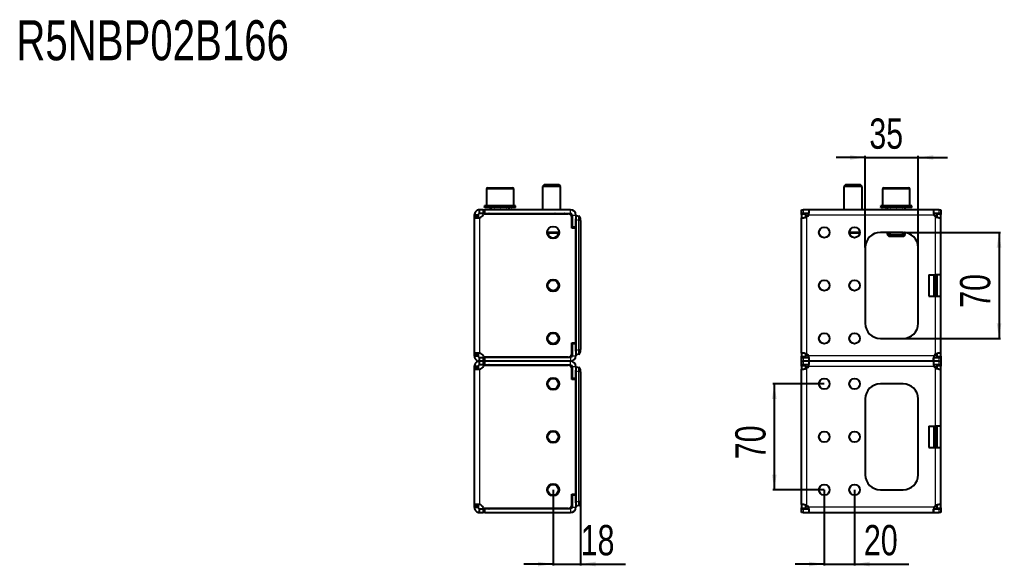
# Model space of a CAD drawing. Header units: millimetres. Extents: x 0 to 4076, y -408 to 615.
# Drawn here: x 1959 to 2607, y 254 to 615 of the extents above; entities that cross this region are included whole.
import ezdxf

# ---------------------------------------------------------------- set-up
doc = ezdxf.new("R2010")
doc.units = ezdxf.units.MM
doc.layers.add('FORMAT', color=7, linetype='Continuous')
doc.styles.add('SLDTEXTSTYLE0', font='TXT', dxfattribs={"width": 0.75})
doc.dimstyles.new('SLDDIMSTYLE0', dxfattribs={"dimtxt": 20, "dimasz": 10, "dimexe": 0, "dimexo": 0.0625, "dimgap": 5, "dimtad": 2, "dimdec": 1, "dimrnd": 1e-09, "dimzin": 12, "dimdsep": 46, "dimtxsty": 'SLDTEXTSTYLE0', "dimsah": 1, "dimcen": 0.09, "dimadec": 0, "dimazin": 3, "dimtfac": 1, "dimtofl": 0, "dimtmove": 0, "dimatfit": 3, "dimfxl": 0, "dimfrac": 2, "dimtolj": 1, "dimtzin": 12, "dimarcsym": 0})
doc.dimstyles.new('SLDDIMSTYLE1', dxfattribs={"dimtxt": 20, "dimasz": 10, "dimexe": 0, "dimexo": 0.0625, "dimgap": 5, "dimtad": 2, "dimdec": 1, "dimrnd": 1e-09, "dimzin": 12, "dimdsep": 46, "dimtxsty": 'SLDTEXTSTYLE0', "dimsah": 1, "dimcen": 0.09, "dimadec": 0, "dimazin": 3, "dimtfac": 1, "dimtmove": 0, "dimatfit": 0, "dimfxl": 0, "dimfrac": 2, "dimtolj": 1, "dimtzin": 12, "dimarcsym": 0})

# ---------------------------------------------------------------- blocks, each defined once
blk = doc.blocks.new('_D_4')
at = {"layer": 'FORMAT'}
for p, q in [((2311.49, 304.38), (2311.49, 254.38)), ((2329.49, 299.63), (2329.49, 254.38)), ((2311.49, 255.38), (2292.26, 255.38)), ((2311.49, 255.38), (2329.49, 255.38)), ((2329.49, 255.38), (2359.27, 255.38))]:
    blk.add_line(p, q, dxfattribs=at)
for points in [[(2311.49, 255.38), (2301.49, 256.92), (2301.49, 253.85)], [(2329.49, 255.38), (2339.49, 253.85), (2339.49, 256.92)]]:
    blk.add_solid(points, dxfattribs=at)
at = {"layer": 'FORMAT', "insert": (2329.71, 281.17), "char_height": 20, "attachment_point": 1, "style": 'SLDTEXTSTYLE0'}
blk.add_mtext('18', dxfattribs=at)
blk = doc.blocks.new('_D_7')
at = {"layer": 'FORMAT'}
for p, q in [((2542.54, 474.39), (2606.89, 474.39)), ((2605.89, 474.39), (2605.89, 404.39)), ((2542.54, 404.39), (2606.89, 404.39))]:
    blk.add_line(p, q, dxfattribs=at)
for points in [[(2605.89, 474.39), (2604.35, 464.39), (2607.43, 464.39)], [(2605.89, 404.39), (2607.43, 414.39), (2604.35, 414.39)]]:
    blk.add_solid(points, dxfattribs=at)
at = {"layer": 'FORMAT', "insert": (2580.11, 424.61), "char_height": 20, "attachment_point": 1, "rotation": 90, "style": 'SLDTEXTSTYLE0'}
blk.add_mtext('70', dxfattribs=at)
blk = doc.blocks.new('_D_8')
at = {"layer": 'FORMAT'}
for p, q in [((2517.53, 523.89), (2498.3, 523.89)), ((2517.53, 464.4), (2517.53, 524.89)), ((2517.53, 523.89), (2552.53, 523.89)), ((2552.53, 464.4), (2552.53, 524.89)), ((2552.53, 523.89), (2571.76, 523.89))]:
    blk.add_line(p, q, dxfattribs=at)
for points in [[(2517.53, 523.89), (2507.53, 525.43), (2507.53, 522.35)], [(2552.53, 523.89), (2562.53, 522.35), (2562.53, 525.43)]]:
    blk.add_solid(points, dxfattribs=at)
at = {"layer": 'FORMAT', "insert": (2520.26, 549.67), "char_height": 20, "attachment_point": 1, "style": 'SLDTEXTSTYLE0'}
blk.add_mtext('35', dxfattribs=at)
blk = doc.blocks.new('_D_9')
at = {"layer": 'FORMAT'}
for p, q in [((2490.53, 304.38), (2490.53, 254.38)), ((2510.53, 304.38), (2510.53, 254.38)), ((2490.53, 255.38), (2471.3, 255.38)), ((2490.53, 255.38), (2510.53, 255.38)), ((2510.53, 255.38), (2546.25, 255.38))]:
    blk.add_line(p, q, dxfattribs=at)
for points in [[(2490.53, 255.38), (2480.53, 256.92), (2480.53, 253.85)], [(2510.53, 255.38), (2520.53, 253.85), (2520.53, 256.92)]]:
    blk.add_solid(points, dxfattribs=at)
at = {"layer": 'FORMAT', "insert": (2516.7, 281.17), "char_height": 20, "attachment_point": 1, "style": 'SLDTEXTSTYLE0'}
blk.add_mtext('20', dxfattribs=at)
blk = doc.blocks.new('_D_10')
at = {"layer": 'FORMAT'}
for p, q in [((2490.52, 374.39), (2456.53, 374.39)), ((2457.53, 374.39), (2457.53, 304.39)), ((2490.52, 304.39), (2456.53, 304.39))]:
    blk.add_line(p, q, dxfattribs=at)
for points in [[(2457.53, 374.39), (2455.99, 364.39), (2459.07, 364.39)], [(2457.53, 304.39), (2459.07, 314.39), (2455.99, 314.39)]]:
    blk.add_solid(points, dxfattribs=at)
at = {"layer": 'FORMAT', "insert": (2431.75, 324.61), "char_height": 20, "attachment_point": 1, "rotation": 90, "style": 'SLDTEXTSTYLE0'}
blk.add_mtext('70', dxfattribs=at)

msp = doc.modelspace()

# ---------------------------------------------------------------- linework, layer by layer
at = {"color": 7, "linetype": 'Continuous', "lineweight": 25}
for p, q in [((2305.57, 505.89), (2304.49, 504.82)), ((2315.42, 505.89), (2305.57, 505.89)), ((2316.49, 504.82), (2315.42, 505.89)), ((2504.61, 505.89), (2503.53, 504.82)), ((2514.46, 505.89), (2504.61, 505.89)), ((2515.53, 504.82), (2514.46, 505.89)), ((2267.49, 502.89), (2267.49, 491.89)), ((2268.49, 503.89), (2284.49, 503.89)), ((2285.49, 491.89), (2285.49, 502.89)), ((2304.49, 504.82), (2304.49, 489.39)), ((2316.49, 504.82), (2304.49, 504.82)), ((2316.49, 489.39), (2316.49, 504.82)), ((2503.53, 504.82), (2503.53, 489.39)), ((2515.53, 504.82), (2503.53, 504.82)), ((2515.53, 489.39), (2515.53, 504.82)), ((2529.03, 502.89), (2529.03, 491.89)), ((2530.03, 503.89), (2537.85, 503.89)), ((2537.85, 503.89), (2546.03, 503.89)), ((2547.03, 491.89), (2547.03, 502.89)), ((2262.99, 486.89), (2262.99, 489.39)), ((2265.4, 489.39), (2262.99, 489.39)), ((2265.4, 486.89), (2262.99, 486.89)), ((2265.39, 489.39), (2265.39, 486.89)), ((2265.39, 489.39), (2266.39, 489.39)), ((2266.39, 486.89), (2265.39, 486.89)), ((2266.24, 491.89), (2266.24, 490.89)), ((2266.24, 491.89), (2266.25, 491.89)), ((2266.24, 490.89), (2266.25, 490.89)), ((2266.25, 491.89), (2266.25, 491.64)), ((2267.04, 491.89), (2266.25, 491.89)), ((2266.25, 490.89), (2266.25, 491.14)), ((2267.04, 490.89), (2266.25, 490.89)), ((2322.99, 489.39), (2266.39, 489.39)), ((2266.39, 486.89), (2322.99, 486.89)), ((2266.42, 486.79), (2321.39, 486.79)), ((2267.04, 491.89), (2267.14, 491.89)), ((2267.04, 490.89), (2267.14, 490.89)), ((2267.14, 491.89), (2267.14, 491.64)), ((2269.28, 491.89), (2267.14, 491.89)), ((2267.14, 490.89), (2267.14, 491.14)), ((2269.28, 490.89), (2267.14, 490.89)), ((2269.28, 491.89), (2269.46, 491.89)), ((2269.28, 490.89), (2269.46, 490.89)), ((2269.46, 491.89), (2269.46, 491.64)), ((2272.62, 491.89), (2269.46, 491.89)), ((2269.46, 490.89), (2269.46, 491.14)), ((2272.62, 490.89), (2269.46, 490.89)), ((2270.49, 490.89), (2270.49, 489.39)), ((2272.62, 491.89), (2272.85, 491.89)), ((2272.62, 490.89), (2272.85, 490.89)), ((2272.85, 491.89), (2272.85, 491.64)), ((2276.54, 491.89), (2272.85, 491.89)), ((2272.85, 490.89), (2272.85, 491.14)), ((2276.54, 490.89), (2272.85, 490.89)), ((2276.54, 491.89), (2276.63, 491.89)), ((2276.54, 490.89), (2276.72, 490.89)), ((2276.72, 490.89), (2276.79, 490.89)), ((2276.76, 491.89), (2276.79, 491.89)), ((2276.79, 491.89), (2276.79, 491.64)), ((2280.46, 491.89), (2276.79, 491.89)), ((2276.79, 490.89), (2276.79, 491.14)), ((2280.46, 490.89), (2276.79, 490.89)), ((2280.46, 491.89), (2280.69, 491.89)), ((2280.46, 490.89), (2280.69, 490.89)), ((2280.69, 491.89), (2280.69, 491.64)), ((2283.78, 491.89), (2280.69, 491.89)), ((2280.69, 490.89), (2280.69, 491.14)), ((2283.78, 490.89), (2280.69, 490.89)), ((2282.49, 489.39), (2282.49, 490.89)), ((2283.78, 491.89), (2283.95, 491.89)), ((2283.78, 490.89), (2283.95, 490.89)), ((2283.95, 491.89), (2283.95, 491.64)), ((2285.98, 491.89), (2283.95, 491.89)), ((2283.95, 490.89), (2283.95, 491.14)), ((2285.98, 490.89), (2283.95, 490.89)), ((2285.98, 491.89), (2286.07, 491.89)), ((2285.98, 490.89), (2286.07, 490.89)), ((2286.07, 491.89), (2286.07, 491.64)), ((2286.74, 491.89), (2286.07, 491.89)), ((2286.07, 490.89), (2286.07, 491.14)), ((2286.74, 490.89), (2286.07, 490.89)), ((2286.74, 490.89), (2286.74, 491.89)), ((2300.24, 486.89), (2300.24, 486.79)), ((2300.53, 486.89), (2300.53, 486.79)), ((2302.22, 486.89), (2302.22, 486.79)), ((2305.17, 486.89), (2305.17, 486.79)), ((2308.93, 486.89), (2308.93, 486.79)), ((2312.92, 486.89), (2312.92, 486.79)), ((2316.55, 486.89), (2316.55, 486.79)), ((2319.25, 486.89), (2319.25, 486.79)), ((2320.62, 486.89), (2320.62, 486.79)), ((2320.74, 486.79), (2320.74, 486.89)), ((2475.53, 486.89), (2475.53, 489.39)), ((2475.53, 489.39), (2476.65, 489.39)), ((2476.65, 486.89), (2475.53, 486.89)), ((2475.53, 486.89), (2475.53, 486.79)), ((2475.53, 486.79), (2478.03, 486.79)), ((2475.53, 486.18), (2475.53, 486.79)), ((2475.53, 486.18), (2475.53, 484.12)), ((2480.37, 489.39), (2476.65, 489.39)), ((2480.37, 486.89), (2476.65, 486.89)), ((2478.03, 486.79), (2478.03, 486.18)), ((2478.03, 486.18), (2478.03, 484.36)), ((2562.7, 489.39), (2480.37, 489.39)), ((2480.37, 489.39), (2480.37, 487.18)), ((2527.78, 491.89), (2527.78, 490.89)), ((2527.79, 491.89), (2527.79, 491.64)), ((2528.62, 491.89), (2527.79, 491.89)), ((2527.79, 491.89), (2527.79, 491.89)), ((2527.79, 490.89), (2527.79, 491.14)), ((2528.62, 490.89), (2527.79, 490.89)), ((2527.79, 490.89), (2527.79, 490.89)), ((2528.62, 491.89), (2528.72, 491.89)), ((2528.62, 490.89), (2528.72, 490.89)), ((2528.72, 491.89), (2528.72, 491.64)), ((2530.89, 491.89), (2528.72, 491.89)), ((2528.72, 490.89), (2528.72, 491.14)), ((2530.89, 490.89), (2528.72, 490.89)), ((2530.89, 491.89), (2531.07, 491.89)), ((2530.89, 490.89), (2531.07, 490.89)), ((2531.07, 491.89), (2531.07, 491.64)), ((2534.25, 491.89), (2531.07, 491.89)), ((2531.07, 490.89), (2531.07, 491.14)), ((2534.25, 490.89), (2531.07, 490.89)), ((2532.03, 490.89), (2532.03, 489.39)), ((2534.25, 491.89), (2534.48, 491.89)), ((2534.25, 490.89), (2534.48, 490.89)), ((2534.48, 491.89), (2534.48, 491.64)), ((2538.18, 491.89), (2534.48, 491.89)), ((2534.48, 490.89), (2534.48, 491.14)), ((2538.18, 490.89), (2534.48, 490.89)), ((2538.18, 491.89), (2538.26, 491.89)), ((2538.18, 490.89), (2538.33, 490.89)), ((2538.33, 490.89), (2538.43, 490.89)), ((2538.38, 491.89), (2538.43, 491.89)), ((2538.43, 491.89), (2538.43, 491.64)), ((2542.09, 491.89), (2538.43, 491.89)), ((2538.43, 490.89), (2538.43, 491.14)), ((2542.09, 490.89), (2538.43, 490.89)), ((2542.09, 491.89), (2542.32, 491.89)), ((2542.09, 490.89), (2542.32, 490.89)), ((2542.32, 491.89), (2542.32, 491.64)), ((2545.38, 491.89), (2542.32, 491.89)), ((2542.32, 490.89), (2542.32, 491.14)), ((2545.38, 490.89), (2542.32, 490.89)), ((2544.03, 489.39), (2544.03, 490.89)), ((2545.38, 491.89), (2545.56, 491.89)), ((2545.38, 490.89), (2545.56, 490.89)), ((2545.56, 491.89), (2545.56, 491.64)), ((2547.56, 491.89), (2545.56, 491.89)), ((2545.56, 490.89), (2545.56, 491.14)), ((2547.56, 490.89), (2545.56, 490.89)), ((2547.56, 491.89), (2547.65, 491.89)), ((2547.56, 490.89), (2547.65, 490.89)), ((2547.65, 491.89), (2547.65, 491.64)), ((2548.28, 491.89), (2547.65, 491.89)), ((2547.65, 490.89), (2547.65, 491.14)), ((2548.28, 490.89), (2547.65, 490.89)), ((2548.28, 490.89), (2548.28, 491.89)), ((2562.7, 489.39), (2562.7, 486.89)), ((2566.42, 489.39), (2562.7, 489.39)), ((2566.42, 486.89), (2562.7, 486.89)), ((2565.03, 486.79), (2567.53, 486.79)), ((2565.03, 486.18), (2565.03, 486.79)), ((2565.03, 484.34), (2565.03, 486.18)), ((2566.42, 489.39), (2567.53, 489.39)), ((2567.53, 486.89), (2566.42, 486.89)), ((2567.53, 489.39), (2567.53, 486.89)), ((2567.53, 486.79), (2567.53, 486.89)), ((2567.53, 486.79), (2567.53, 486.18)), ((2567.53, 484.12), (2567.53, 486.18)), ((2261.99, 485.89), (2259.49, 485.89)), ((2259.49, 485.89), (2259.49, 484.67)), ((2259.49, 484.67), (2259.49, 394.11)), ((2261.99, 484.67), (2259.49, 484.67)), ((2261.99, 485.89), (2261.99, 484.67)), ((2323.89, 477.29), (2323.89, 484.29)), ((2323.99, 485.89), (2323.99, 477.94)), ((2326.49, 485.89), (2326.49, 477.94)), ((2326.49, 485.64), (2326.69, 485.64)), ((2326.49, 395.92), (2326.49, 483.37)), ((2326.69, 485.64), (2328.38, 485.19)), ((2326.69, 396.54), (2326.69, 482.74)), ((2329.49, 482.29), (2329.49, 483.74)), ((2329.49, 482.29), (2329.49, 407.84)), ((2475.53, 394.67), (2475.53, 484.12)), ((2475.53, 484.12), (2476.63, 484.12)), ((2567.53, 446.39), (2567.53, 484.12)), ((2315.46, 473.89), (2307.52, 473.89)), ((2323.89, 478.87), (2323.99, 478.66)), ((2326.49, 477.29), (2323.89, 477.29)), ((2326.49, 477.94), (2323.99, 477.94)), ((2326.49, 477.29), (2326.49, 401.49)), ((2514, 473.89), (2507.07, 473.89)), ((2542.53, 474.39), (2527.53, 474.39)), ((2529.2, 474.29), (2529.18, 474.29)), ((2529.2, 474.29), (2529.2, 474.29)), ((2529.3, 474.29), (2529.2, 474.29)), ((2529.3, 474.39), (2529.3, 474.29)), ((2532.56, 474.29), (2529.3, 474.29)), ((2532.03, 474.29), (2532.03, 472.97)), ((2532.56, 474.29), (2534.46, 474.29)), ((2535.01, 474.29), (2534.46, 474.29)), ((2541.06, 474.29), (2535.01, 474.29)), ((2541.61, 474.29), (2541.06, 474.29)), ((2541.61, 474.29), (2543.51, 474.29)), ((2543.94, 474.29), (2543.51, 474.29)), ((2544.03, 472.97), (2544.03, 474.28)), ((2532.03, 472.97), (2533.11, 471.89)), ((2532.03, 472.97), (2537.9, 472.97)), ((2533.11, 471.89), (2537.92, 471.89)), ((2537.9, 472.97), (2544.03, 472.97)), ((2537.92, 471.89), (2542.96, 471.89)), ((2542.96, 471.89), (2544.03, 472.97)), ((2517.53, 464.39), (2517.53, 414.39)), ((2552.53, 414.39), (2552.53, 464.39)), ((2559.53, 446.39), (2564.03, 446.39)), ((2559.53, 446.39), (2559.53, 432.39)), ((2567.53, 446.39), (2564.03, 446.39)), ((2565.03, 432.39), (2565.03, 446.39)), ((2567.53, 432.39), (2567.53, 446.39)), ((2559.53, 432.39), (2564.03, 432.39)), ((2564.03, 432.39), (2567.53, 432.39)), ((2567.53, 394.67), (2567.53, 432.39)), ((2329.49, 407.84), (2329.49, 399.64)), ((2329.69, 405.9), (2329.49, 405.9)), ((2329.69, 405.86), (2329.49, 405.86)), ((2329.69, 405.84), (2329.49, 405.84)), ((2329.69, 405.4), (2329.69, 402.08)), ((2527.53, 404.39), (2542.53, 404.39)), ((2323.89, 401.49), (2326.49, 401.49)), ((2323.89, 394.49), (2323.89, 401.49)), ((2323.89, 400.41), (2323.99, 400.63)), ((2323.99, 400.84), (2323.99, 392.89)), ((2326.49, 400.84), (2323.99, 400.84)), ((2326.49, 400.84), (2326.49, 392.89)), ((2329.69, 401.64), (2329.49, 401.64)), ((2329.69, 401.59), (2329.49, 401.59)), ((2329.49, 399.64), (2329.49, 396.99)), ((2329.49, 395.54), (2329.49, 396.99)), ((2259.49, 394.11), (2261.99, 394.11)), ((2259.49, 394.11), (2259.49, 392.89)), ((2259.49, 392.89), (2261.99, 392.89)), ((2261.99, 394.11), (2261.99, 392.89)), ((2262.99, 389.39), (2262.99, 391.89)), ((2262.99, 391.89), (2265.4, 391.89)), ((2262.99, 386.89), (2262.99, 389.39)), ((2265.4, 389.39), (2262.99, 389.39)), ((2265.39, 391.89), (2265.39, 389.39)), ((2265.39, 391.89), (2266.39, 391.89)), ((2265.39, 389.39), (2265.39, 386.89)), ((2265.39, 389.39), (2266.39, 389.39)), ((2322.99, 391.89), (2266.39, 391.89)), ((2322.99, 389.39), (2266.39, 389.39)), ((2321.39, 391.99), (2266.42, 391.99)), ((2326.69, 393.64), (2326.49, 393.64)), ((2328.38, 394.09), (2326.69, 393.64)), ((2475.53, 394.67), (2475.53, 392.6)), ((2475.53, 391.99), (2475.53, 392.6)), ((2478.03, 391.99), (2475.53, 391.99)), ((2475.53, 391.99), (2475.53, 391.89)), ((2475.53, 389.39), (2475.53, 391.89)), ((2475.53, 391.89), (2476.65, 391.89)), ((2475.53, 386.89), (2475.53, 389.39)), ((2475.53, 389.39), (2476.65, 389.39)), ((2476.65, 391.89), (2480.37, 391.89)), ((2480.37, 389.39), (2476.65, 389.39)), ((2478.03, 394.44), (2478.03, 392.6)), ((2478.03, 392.6), (2478.03, 391.99)), ((2480.37, 391.89), (2480.37, 389.39)), ((2562.7, 389.39), (2480.37, 389.39)), ((2480.37, 389.39), (2480.37, 387.18)), ((2562.7, 391.89), (2566.42, 391.89)), ((2562.7, 389.39), (2562.7, 391.61)), ((2562.7, 389.39), (2562.7, 386.89)), ((2566.42, 389.39), (2562.7, 389.39)), ((2565.03, 392.6), (2565.03, 394.42)), ((2565.03, 391.99), (2565.03, 392.6)), ((2567.53, 391.99), (2565.03, 391.99)), ((2566.42, 391.89), (2567.53, 391.89)), ((2566.42, 389.39), (2567.53, 389.39)), ((2567.53, 394.67), (2566.44, 394.67)), ((2567.53, 392.6), (2567.53, 394.67)), ((2567.53, 392.6), (2567.53, 391.99)), ((2567.53, 391.89), (2567.53, 391.99)), ((2567.53, 391.89), (2567.53, 389.39)), ((2567.53, 389.39), (2567.53, 386.89)), ((2259.49, 385.89), (2259.49, 384.67)), ((2261.99, 385.89), (2259.49, 385.89)), ((2259.49, 384.67), (2259.49, 294.11)), ((2261.99, 384.67), (2259.49, 384.67)), ((2261.99, 385.89), (2261.99, 384.67)), ((2265.4, 386.89), (2262.99, 386.89)), ((2266.39, 386.89), (2265.39, 386.89)), ((2266.39, 386.89), (2322.99, 386.89)), ((2266.42, 386.79), (2321.39, 386.79)), ((2323.89, 377.29), (2323.89, 384.29)), ((2323.99, 385.89), (2323.99, 377.94)), ((2326.49, 385.89), (2326.49, 377.94)), ((2326.49, 385.64), (2326.69, 385.64)), ((2326.49, 295.92), (2326.49, 383.37)), ((2326.69, 385.64), (2328.38, 385.19)), ((2326.69, 296.54), (2326.69, 382.74)), ((2329.49, 382.29), (2329.49, 383.74)), ((2476.65, 386.89), (2475.53, 386.89)), ((2475.53, 386.89), (2475.53, 386.79)), ((2475.53, 386.79), (2478.03, 386.79)), ((2475.53, 386.18), (2475.53, 386.79)), ((2475.53, 386.18), (2475.53, 384.12)), ((2475.53, 294.67), (2475.53, 384.12)), ((2475.53, 384.12), (2476.63, 384.12)), ((2480.37, 386.89), (2476.65, 386.89)), ((2478.03, 386.79), (2478.03, 386.18)), ((2478.03, 386.18), (2478.03, 384.36)), ((2566.42, 386.89), (2562.7, 386.89)), ((2565.03, 386.79), (2567.53, 386.79)), ((2565.03, 386.18), (2565.03, 386.79)), ((2565.03, 384.34), (2565.03, 386.18)), ((2567.53, 386.89), (2566.42, 386.89)), ((2567.53, 386.79), (2567.53, 386.89)), ((2567.53, 386.79), (2567.53, 386.18)), ((2567.53, 384.12), (2567.53, 386.18)), ((2567.53, 346.39), (2567.53, 384.12)), ((2323.89, 378.87), (2323.99, 378.66)), ((2326.49, 377.29), (2323.89, 377.29)), ((2326.49, 377.94), (2323.99, 377.94)), ((2326.49, 377.29), (2326.49, 301.49)), ((2329.49, 382.29), (2329.49, 307.84)), ((2542.53, 374.39), (2527.53, 374.39)), ((2517.53, 364.39), (2517.53, 314.39)), ((2552.53, 314.39), (2552.53, 364.39)), ((2559.53, 346.39), (2564.03, 346.39)), ((2559.53, 346.39), (2559.53, 332.39)), ((2567.53, 346.39), (2564.03, 346.39)), ((2565.03, 332.39), (2565.03, 346.39)), ((2567.53, 332.39), (2567.53, 346.39)), ((2559.53, 332.39), (2564.03, 332.39)), ((2564.03, 332.39), (2567.53, 332.39)), ((2567.53, 294.67), (2567.53, 332.39)), ((2329.49, 307.84), (2329.49, 299.64)), ((2329.69, 305.9), (2329.49, 305.9)), ((2329.69, 305.86), (2329.49, 305.86)), ((2329.69, 305.84), (2329.49, 305.84)), ((2329.69, 305.4), (2329.69, 302.08)), ((2323.89, 301.49), (2326.49, 301.49)), ((2323.89, 294.49), (2323.89, 301.49)), ((2323.89, 300.41), (2323.99, 300.63)), ((2323.99, 300.84), (2323.99, 292.89)), ((2326.49, 300.84), (2323.99, 300.84)), ((2326.49, 300.84), (2326.49, 292.89)), ((2329.69, 301.64), (2329.49, 301.64)), ((2329.69, 301.59), (2329.49, 301.59)), ((2329.49, 299.64), (2329.49, 296.99)), ((2527.53, 304.39), (2542.53, 304.39)), ((2259.49, 294.11), (2261.99, 294.11)), ((2259.49, 294.11), (2259.49, 292.89)), ((2259.49, 292.89), (2261.99, 292.89)), ((2261.99, 294.11), (2261.99, 292.89)), ((2262.99, 289.39), (2262.99, 291.89)), ((2262.99, 291.89), (2265.4, 291.89)), ((2265.39, 291.89), (2265.39, 289.39)), ((2265.39, 291.89), (2266.39, 291.89)), ((2322.99, 291.89), (2266.39, 291.89)), ((2321.39, 291.99), (2266.42, 291.99)), ((2326.69, 293.64), (2326.49, 293.64)), ((2328.38, 294.09), (2326.69, 293.64)), ((2329.49, 295.54), (2329.49, 296.99)), ((2475.53, 294.67), (2475.53, 292.6)), ((2475.53, 291.99), (2475.53, 292.6)), ((2478.03, 291.99), (2475.53, 291.99)), ((2475.53, 291.99), (2475.53, 291.89)), ((2475.53, 289.39), (2475.53, 291.89)), ((2475.53, 291.89), (2476.65, 291.89)), ((2476.65, 291.89), (2480.37, 291.89)), ((2478.03, 294.44), (2478.03, 292.6)), ((2478.03, 292.6), (2478.03, 291.99)), ((2480.37, 291.89), (2480.37, 289.39)), ((2562.7, 291.89), (2566.42, 291.89)), ((2565.03, 292.6), (2565.03, 294.42)), ((2565.03, 291.99), (2565.03, 292.6)), ((2567.53, 291.99), (2565.03, 291.99)), ((2566.42, 291.89), (2567.53, 291.89)), ((2567.53, 294.67), (2566.44, 294.67)), ((2567.53, 292.6), (2567.53, 294.67)), ((2567.53, 292.6), (2567.53, 291.99)), ((2567.53, 291.89), (2567.53, 291.99)), ((2567.53, 291.89), (2567.53, 289.39)), ((2262.99, 289.39), (2265.4, 289.39)), ((2266.39, 289.39), (2265.39, 289.39)), ((2266.39, 289.39), (2322.99, 289.39)), ((2476.65, 289.39), (2475.53, 289.39)), ((2476.65, 289.39), (2480.37, 289.39)), ((2480.37, 289.39), (2562.7, 289.39)), ((2562.7, 289.39), (2562.7, 291.61)), ((2562.7, 289.39), (2566.42, 289.39)), ((2567.53, 289.39), (2566.42, 289.39))]:
    msp.add_line(p, q, dxfattribs=at)
at = {"color": 8, "linetype": 'Continuous', "lineweight": 18}
for p, q in [((2285.49, 502.89), (2267.49, 502.89)), ((2537.83, 502.89), (2529.03, 502.89)), ((2547.03, 502.89), (2537.83, 502.89)), ((2266.39, 489.39), (2266.39, 486.89)), ((2322.99, 486.89), (2322.99, 489.39)), ((2478.03, 486.18), (2475.53, 486.18)), ((2476.65, 489.39), (2476.65, 486.89)), ((2567.53, 486.18), (2565.03, 486.18)), ((2566.42, 486.89), (2566.42, 489.39)), ((2262.99, 484.12), (2262.99, 394.67)), ((2323.99, 485.89), (2326.49, 485.89)), ((2328.38, 482.29), (2326.69, 482.74)), ((2328.38, 396.99), (2328.38, 482.29)), ((2329.49, 482.29), (2328.38, 482.29)), ((2478.03, 485.89), (2480.12, 485.89)), ((2479.03, 394.11), (2479.03, 484.67)), ((2562.95, 485.89), (2480.12, 485.89)), ((2562.95, 485.89), (2565.03, 485.89)), ((2564.03, 446.39), (2564.03, 484.67)), ((2307.52, 474.89), (2315.46, 474.89)), ((2326.3, 477.29), (2326.3, 477.94)), ((2507.07, 474.89), (2514, 474.89)), ((2534.46, 474.39), (2534.46, 474.29)), ((2535.01, 474.39), (2535.01, 474.29)), ((2541.06, 474.39), (2541.06, 474.29)), ((2541.61, 474.39), (2541.61, 474.29)), ((2562.84, 432.39), (2562.84, 446.39)), ((2563.04, 446.39), (2563.04, 432.39)), ((2563.14, 432.39), (2563.14, 446.39)), ((2563.34, 446.39), (2563.34, 432.39)), ((2564.22, 432.39), (2564.22, 446.39)), ((2564.42, 446.39), (2564.42, 432.39)), ((2564.53, 432.39), (2564.53, 446.39)), ((2564.73, 446.39), (2564.73, 432.39)), ((2564.03, 394.11), (2564.03, 432.39)), ((2329.69, 405.4), (2329.49, 405.4)), ((2329.69, 402.08), (2329.49, 402.08)), ((2326.3, 400.84), (2326.3, 401.49)), ((2326.69, 396.54), (2328.38, 396.99)), ((2328.38, 396.99), (2329.49, 396.99)), ((2266.39, 391.89), (2266.39, 389.39)), ((2266.39, 389.39), (2266.39, 386.89)), ((2322.99, 391.89), (2322.99, 389.39)), ((2322.99, 386.89), (2322.99, 389.39)), ((2323.99, 392.89), (2326.49, 392.89)), ((2475.53, 392.6), (2478.03, 392.6)), ((2476.65, 391.89), (2476.65, 389.39)), ((2476.65, 389.39), (2476.65, 386.89)), ((2480.12, 392.89), (2478.03, 392.89)), ((2562.95, 392.89), (2480.12, 392.89)), ((2565.03, 392.89), (2562.95, 392.89)), ((2565.03, 392.6), (2567.53, 392.6)), ((2566.42, 389.39), (2566.42, 391.89)), ((2566.42, 386.89), (2566.42, 389.39)), ((2262.99, 384.12), (2262.99, 294.67)), ((2323.99, 385.89), (2326.49, 385.89)), ((2328.38, 382.29), (2326.69, 382.74)), ((2478.03, 386.18), (2475.53, 386.18)), ((2478.03, 385.89), (2480.12, 385.89)), ((2479.03, 294.11), (2479.03, 384.67)), ((2562.95, 385.89), (2480.12, 385.89)), ((2562.95, 385.89), (2565.03, 385.89)), ((2564.03, 346.39), (2564.03, 384.67)), ((2567.53, 386.18), (2565.03, 386.18)), ((2326.3, 377.29), (2326.3, 377.94)), ((2328.38, 296.99), (2328.38, 382.29)), ((2329.49, 382.29), (2328.38, 382.29)), ((2562.84, 332.39), (2562.84, 346.39)), ((2563.04, 346.39), (2563.04, 332.39)), ((2563.14, 332.39), (2563.14, 346.39)), ((2563.34, 346.39), (2563.34, 332.39)), ((2564.22, 332.39), (2564.22, 346.39)), ((2564.42, 346.39), (2564.42, 332.39)), ((2564.53, 332.39), (2564.53, 346.39)), ((2564.73, 346.39), (2564.73, 332.39)), ((2564.03, 294.11), (2564.03, 332.39)), ((2329.69, 305.4), (2329.49, 305.4)), ((2326.3, 300.84), (2326.3, 301.49)), ((2329.69, 302.08), (2329.49, 302.08)), ((2266.39, 291.89), (2266.39, 289.39)), ((2322.99, 291.89), (2322.99, 289.39)), ((2323.99, 292.89), (2326.49, 292.89)), ((2326.69, 296.54), (2328.38, 296.99)), ((2328.38, 296.99), (2329.49, 296.99)), ((2475.53, 292.6), (2478.03, 292.6)), ((2476.65, 291.89), (2476.65, 289.39)), ((2480.12, 292.89), (2478.03, 292.89)), ((2562.95, 292.89), (2480.12, 292.89)), ((2565.03, 292.89), (2562.95, 292.89)), ((2565.03, 292.6), (2567.53, 292.6)), ((2566.42, 289.39), (2566.42, 291.89))]:
    msp.add_line(p, q, dxfattribs=at)
at = {"color": 7, "linetype": 'Continuous', "lineweight": 25}
for centre, radius in [((2311.49, 474.39), 4), ((2490.53, 474.39), 3.5), ((2510.53, 474.39), 3.5), ((2311.49, 439.39), 4), ((2311.49, 439.39), 3.5), ((2490.53, 439.39), 3.5), ((2510.53, 439.39), 3.5), ((2311.49, 404.39), 4), ((2311.49, 404.39), 3.5), ((2490.53, 404.39), 3.5), ((2510.53, 404.39), 3.5), ((2311.49, 374.39), 4), ((2311.49, 374.39), 3.5), ((2490.53, 374.39), 3.5), ((2510.53, 374.39), 3.5), ((2311.49, 339.39), 4), ((2311.49, 339.39), 3.5), ((2490.53, 339.39), 3.5), ((2510.53, 339.39), 3.5), ((2311.49, 304.39), 4), ((2311.49, 304.39), 3.5), ((2490.53, 304.39), 3.5), ((2510.53, 304.39), 3.5)]:
    msp.add_circle(centre, radius, dxfattribs=at)
for centre, radius, start, end in [((2268.49, 502.89), 1, 90, 180), ((2284.49, 502.89), 1, 0, 90), ((2530.03, 502.89), 1, 90, 180), ((2546.03, 502.89), 1, 0, 90), ((2262.27, 487.54), 3.5, 281.89481, 337.11462), ((2266.42, 485.79), 1, 90, 157.11462), ((2269.14, 486.54), 0.35, 45.58469, 90), ((2283.84, 486.54), 0.35, 90, 134.41531), ((2321.39, 484.29), 2.5, 360, 90), ((2322.99, 485.89), 3.5, 360, 90), ((2322.99, 485.89), 1, 360, 90), ((2327.99, 483.74), 1.5, 0, 75), ((2477.03, 487.54), 3.5, 304.8499, 331.87293), ((2566.03, 487.54), 3.5, 208.12707, 235.1501), ((2311.49, 474.39), 3.5, 188.21321, 351.78679), ((2527.53, 464.39), 10, 90, 180), ((2542.53, 464.39), 10, 0, 90), ((2527.53, 414.39), 10, 180, 270), ((2542.53, 414.39), 10, 270, 0), ((2327.99, 395.54), 1.5, 285, 0), ((2262.27, 391.24), 3.5, 22.88538, 78.10519), ((2266.42, 392.99), 1, 202.88538, 270), ((2269.14, 392.24), 0.35, 270, 314.41531), ((2283.84, 392.24), 0.35, 225.58469, 270), ((2321.39, 394.49), 2.5, 270, 0), ((2322.99, 392.89), 3.5, 270, 0), ((2322.99, 392.89), 1, 270, 0), ((2322.99, 385.89), 3.5, 360, 90), ((2477.03, 391.24), 3.5, 28.12707, 55.1501), ((2566.03, 391.24), 3.5, 124.8499, 151.87293), ((2262.27, 387.54), 3.5, 281.89481, 337.11462), ((2266.42, 385.79), 1, 90, 157.11462), ((2269.14, 386.54), 0.35, 45.58469, 90), ((2283.84, 386.54), 0.35, 90, 134.41531), ((2321.39, 384.29), 2.5, 360, 90), ((2322.99, 385.89), 1, 360, 90), ((2327.99, 383.74), 1.5, 0, 75), ((2477.03, 387.54), 3.5, 304.8499, 331.87293), ((2566.03, 387.54), 3.5, 208.12707, 235.1501), ((2527.53, 364.39), 10, 90, 180), ((2542.53, 364.39), 10, 0, 90), ((2527.53, 314.39), 10, 180, 270), ((2542.53, 314.39), 10, 270, 0), ((2262.27, 291.24), 3.5, 22.88538, 78.10519), ((2266.42, 292.99), 1, 202.88538, 270), ((2269.14, 292.24), 0.35, 270, 314.41531), ((2283.84, 292.24), 0.35, 225.58469, 270), ((2321.39, 294.49), 2.5, 270, 0), ((2322.99, 292.89), 3.5, 270, 0), ((2322.99, 292.89), 1, 270, 0), ((2327.99, 295.54), 1.5, 285, 0), ((2477.03, 291.24), 3.5, 28.12707, 55.1501), ((2566.03, 291.24), 3.5, 124.8499, 151.87293)]:
    msp.add_arc(centre, radius, start, end, dxfattribs=at)
for centre, major_axis, start_param, end_param in [((2315.1, 485.64), (11.57, -3.1), 0.067037, 0.253072), ((2315.1, 393.64), (11.57, 3.1), 6.030113, 6.216148), ((2315.1, 385.64), (11.57, -3.1), 0.067037, 0.253072), ((2315.1, 293.64), (11.57, 3.1), 6.030113, 6.216148)]:
    msp.add_ellipse(centre, major_axis=major_axis, ratio=0.250563, start_param=start_param, end_param=end_param, dxfattribs=at)
at = {"color": 8, "linetype": 'Continuous', "lineweight": 18}
for centre, major_axis, start_param, end_param in [((2327.99, 482.19), (0.38, 3), 4.762686, 6.266445), ((2327.99, 397.1), (-0.38, 3), 3.158333, 4.662092), ((2327.99, 382.19), (0.38, 3), 4.762686, 6.266445), ((2327.99, 297.1), (-0.38, 3), 3.158333, 4.662092)]:
    msp.add_ellipse(centre, major_axis=major_axis, ratio=0.123038, start_param=start_param, end_param=end_param, dxfattribs=at)
at = {"color": 7, "linetype": 'Continuous', "lineweight": 25}
for points, knots in [([(2262.99, 489.39), (2262.7, 489.37), (2262.15, 489.33), (2261.24, 488.98), (2260.36, 488.31), (2259.64, 487.2), (2259.54, 486.34), (2259.49, 485.89)], [0, 0, 0, 0, 0.16069, 0.301312, 0.521951, 0.753573, 1, 1, 1, 1]), ([(2262.99, 486.89), (2262.91, 486.89), (2262.75, 486.87), (2262.54, 486.79), (2262.38, 486.69), (2262.25, 486.57), (2262.14, 486.43), (2262.02, 486.19), (2262, 486.01), (2261.99, 485.89)], [0, 0, 0, 0, 0.156786, 0.290809, 0.403501, 0.497298, 0.607133, 0.726181, 1, 1, 1, 1]), ([(2266.25, 491.64), (2266.25, 491.68), (2266.24, 491.75), (2266.24, 491.83), (2266.24, 491.87), (2266.24, 491.89)], [0, 0, 0, 0, 0.4999808, 0.7499881, 1, 1, 1, 1]), ([(2266.24, 490.89), (2266.24, 490.91), (2266.24, 490.95), (2266.24, 491.04), (2266.25, 491.1), (2266.25, 491.14)], [0, 0, 0, 0, 0.25014, 0.50028, 1, 1, 1, 1]), ([(2267.14, 491.64), (2267.13, 491.68), (2267.1, 491.75), (2267.07, 491.83), (2267.05, 491.87), (2267.04, 491.89)], [0, 0, 0, 0, 0.499981, 0.749988, 1, 1, 1, 1]), ([(2267.04, 490.89), (2267.05, 490.91), (2267.07, 490.95), (2267.1, 491.04), (2267.13, 491.1), (2267.14, 491.14)], [0, 0, 0, 0, 0.25014, 0.50028, 1, 1, 1, 1]), ([(2269.46, 491.64), (2269.43, 491.68), (2269.39, 491.75), (2269.33, 491.83), (2269.3, 491.87), (2269.28, 491.89)], [0, 0, 0, 0, 0.499981, 0.749988, 1, 1, 1, 1]), ([(2269.28, 490.89), (2269.3, 490.91), (2269.33, 490.95), (2269.39, 491.04), (2269.43, 491.1), (2269.46, 491.14)], [0, 0, 0, 0, 0.25014, 0.50028, 1, 1, 1, 1]), ([(2272.85, 491.64), (2272.81, 491.68), (2272.75, 491.75), (2272.68, 491.83), (2272.64, 491.87), (2272.62, 491.89)], [0, 0, 0, 0, 0.4999808, 0.7499881, 1, 1, 1, 1]), ([(2272.62, 490.89), (2272.64, 490.91), (2272.68, 490.95), (2272.75, 491.04), (2272.81, 491.1), (2272.85, 491.14)], [0, 0, 0, 0, 0.25014, 0.50028, 1, 1, 1, 1]), ([(2276.79, 491.64), (2276.75, 491.68), (2276.69, 491.75), (2276.61, 491.83), (2276.57, 491.87), (2276.54, 491.89)], [0, 0, 0, 0, 0.499981, 0.749988, 1, 1, 1, 1]), ([(2276.54, 490.89), (2276.57, 490.91), (2276.61, 490.95), (2276.69, 491.04), (2276.75, 491.1), (2276.79, 491.14)], [0, 0, 0, 0, 0.25014, 0.50028, 1, 1, 1, 1]), ([(2276.79, 491.64), (2276.78, 491.71), (2276.76, 491.84), (2276.73, 491.88), (2276.72, 491.89)], [0, 0, 0, 0, 0.561794, 1, 1, 1, 1]), ([(2276.79, 491.14), (2276.78, 491.07), (2276.76, 490.94), (2276.73, 490.91), (2276.72, 490.89)], [0, 0, 0, 0, 0.561794, 1, 1, 1, 1]), ([(2280.69, 491.64), (2280.65, 491.68), (2280.6, 491.75), (2280.52, 491.83), (2280.48, 491.87), (2280.46, 491.89)], [0, 0, 0, 0, 0.499981, 0.749988, 1, 1, 1, 1]), ([(2280.46, 490.89), (2280.48, 490.91), (2280.52, 490.95), (2280.6, 491.04), (2280.65, 491.1), (2280.69, 491.14)], [0, 0, 0, 0, 0.25014, 0.50028, 1, 1, 1, 1]), ([(2283.95, 491.64), (2283.92, 491.68), (2283.88, 491.75), (2283.82, 491.83), (2283.79, 491.87), (2283.78, 491.89)], [0, 0, 0, 0, 0.499981, 0.749988, 1, 1, 1, 1]), ([(2283.78, 490.89), (2283.79, 490.91), (2283.82, 490.95), (2283.88, 491.04), (2283.92, 491.1), (2283.95, 491.14)], [0, 0, 0, 0, 0.25014, 0.50028, 1, 1, 1, 1]), ([(2286.07, 491.64), (2286.06, 491.68), (2286.04, 491.75), (2286.01, 491.83), (2285.99, 491.87), (2285.98, 491.89)], [0, 0, 0, 0, 0.499981, 0.749988, 1, 1, 1, 1]), ([(2285.98, 490.89), (2285.99, 490.91), (2286.01, 490.95), (2286.04, 491.04), (2286.06, 491.1), (2286.07, 491.14)], [0, 0, 0, 0, 0.2501401, 0.5002802, 1, 1, 1, 1]), ([(2300.5, 486.79), (2300.5, 486.8), (2300.49, 486.84), (2300.48, 486.87), (2300.48, 486.89)], [0, 0, 0, 0, 0.374848, 1, 1, 1, 1]), ([(2302.13, 486.79), (2302.13, 486.8), (2302.11, 486.84), (2302.09, 486.87), (2302.08, 486.89)], [0, 0, 0, 0, 0.374848, 1, 1, 1, 1]), ([(2305.04, 486.79), (2305.03, 486.8), (2305, 486.84), (2304.97, 486.87), (2304.96, 486.89)], [0, 0, 0, 0, 0.374848, 1, 1, 1, 1]), ([(2308.78, 486.79), (2308.77, 486.8), (2308.73, 486.84), (2308.7, 486.87), (2308.68, 486.89)], [0, 0, 0, 0, 0.374848, 1, 1, 1, 1]), ([(2312.78, 486.79), (2312.76, 486.8), (2312.73, 486.84), (2312.7, 486.87), (2312.68, 486.89)], [0, 0, 0, 0, 0.374848, 1, 1, 1, 1]), ([(2316.43, 486.79), (2316.42, 486.8), (2316.39, 486.84), (2316.36, 486.87), (2316.34, 486.89)], [0, 0, 0, 0, 0.374848, 1, 1, 1, 1]), ([(2319.17, 486.79), (2319.17, 486.8), (2319.15, 486.84), (2319.13, 486.87), (2319.12, 486.89)], [0, 0, 0, 0, 0.374848, 1, 1, 1, 1]), ([(2320.6, 486.79), (2320.6, 486.8), (2320.59, 486.84), (2320.58, 486.87), (2320.58, 486.89)], [0, 0, 0, 0, 0.374848, 1, 1, 1, 1]), ([(2480.12, 485.89), (2480.17, 486.15), (2480.27, 486.64), (2480.42, 487.46), (2480.52, 488.17), (2480.54, 488.74), (2480.52, 489.1), (2480.46, 489.34), (2480.4, 489.37), (2480.37, 489.39)], [0, 0, 0, 0, 0.144067, 0.271276, 0.474907, 0.597997, 0.726338, 0.860245, 1, 1, 1, 1]), ([(2527.79, 491.64), (2527.79, 491.68), (2527.79, 491.75), (2527.79, 491.83), (2527.79, 491.87), (2527.79, 491.89)], [0, 0, 0, 0, 0.499981, 0.749988, 1, 1, 1, 1]), ([(2527.79, 490.89), (2527.79, 490.91), (2527.79, 490.95), (2527.79, 491.04), (2527.79, 491.1), (2527.79, 491.14)], [0, 0, 0, 0, 0.25014, 0.50028, 1, 1, 1, 1]), ([(2528.72, 491.64), (2528.71, 491.68), (2528.68, 491.75), (2528.65, 491.83), (2528.63, 491.87), (2528.62, 491.89)], [0, 0, 0, 0, 0.499981, 0.749988, 1, 1, 1, 1]), ([(2528.62, 490.89), (2528.63, 490.91), (2528.65, 490.95), (2528.68, 491.04), (2528.71, 491.1), (2528.72, 491.14)], [0, 0, 0, 0, 0.25014, 0.50028, 1, 1, 1, 1]), ([(2531.07, 491.64), (2531.04, 491.68), (2531, 491.75), (2530.93, 491.83), (2530.91, 491.87), (2530.89, 491.89)], [0, 0, 0, 0, 0.499981, 0.749988, 1, 1, 1, 1]), ([(2530.89, 490.89), (2530.91, 490.91), (2530.93, 490.95), (2531, 491.04), (2531.04, 491.1), (2531.07, 491.14)], [0, 0, 0, 0, 0.25014, 0.50028, 1, 1, 1, 1]), ([(2534.48, 491.64), (2534.44, 491.68), (2534.38, 491.75), (2534.3, 491.83), (2534.27, 491.87), (2534.25, 491.89)], [0, 0, 0, 0, 0.499981, 0.749988, 1, 1, 1, 1]), ([(2534.25, 490.89), (2534.27, 490.91), (2534.3, 490.95), (2534.38, 491.04), (2534.44, 491.1), (2534.48, 491.14)], [0, 0, 0, 0, 0.2501401, 0.5002802, 1, 1, 1, 1]), ([(2538.43, 491.64), (2538.39, 491.68), (2538.33, 491.75), (2538.24, 491.83), (2538.2, 491.87), (2538.18, 491.89)], [0, 0, 0, 0, 0.499981, 0.749988, 1, 1, 1, 1]), ([(2538.18, 490.89), (2538.2, 490.91), (2538.24, 490.95), (2538.33, 491.04), (2538.39, 491.1), (2538.43, 491.14)], [0, 0, 0, 0, 0.25014, 0.50028, 1, 1, 1, 1]), ([(2538.43, 491.64), (2538.41, 491.71), (2538.38, 491.84), (2538.35, 491.88), (2538.33, 491.89)], [0, 0, 0, 0, 0.561794, 1, 1, 1, 1]), ([(2538.43, 491.14), (2538.41, 491.07), (2538.38, 490.94), (2538.35, 490.91), (2538.33, 490.89)], [0, 0, 0, 0, 0.561794, 1, 1, 1, 1]), ([(2542.32, 491.64), (2542.28, 491.68), (2542.22, 491.75), (2542.15, 491.83), (2542.11, 491.87), (2542.09, 491.89)], [0, 0, 0, 0, 0.499981, 0.749988, 1, 1, 1, 1]), ([(2542.09, 490.89), (2542.11, 490.91), (2542.15, 490.95), (2542.22, 491.04), (2542.28, 491.1), (2542.32, 491.14)], [0, 0, 0, 0, 0.25014, 0.50028, 1, 1, 1, 1]), ([(2545.56, 491.64), (2545.53, 491.68), (2545.49, 491.75), (2545.43, 491.83), (2545.4, 491.87), (2545.38, 491.89)], [0, 0, 0, 0, 0.499981, 0.749988, 1, 1, 1, 1]), ([(2545.38, 490.89), (2545.4, 490.91), (2545.43, 490.95), (2545.49, 491.04), (2545.53, 491.1), (2545.56, 491.14)], [0, 0, 0, 0, 0.25014, 0.50028, 1, 1, 1, 1]), ([(2547.65, 491.64), (2547.63, 491.68), (2547.61, 491.75), (2547.58, 491.83), (2547.57, 491.87), (2547.56, 491.89)], [0, 0, 0, 0, 0.499981, 0.749988, 1, 1, 1, 1]), ([(2547.56, 490.89), (2547.57, 490.91), (2547.58, 490.95), (2547.61, 491.04), (2547.63, 491.1), (2547.65, 491.14)], [0, 0, 0, 0, 0.25014, 0.50028, 1, 1, 1, 1]), ([(2562.7, 489.39), (2562.67, 489.37), (2562.62, 489.33), (2562.55, 488.98), (2562.52, 488.31), (2562.66, 487.2), (2562.85, 486.34), (2562.95, 485.89)], [0, 0, 0, 0, 0.16069, 0.3013121, 0.5219513, 0.7535732, 1, 1, 1, 1]), ([(2259.49, 484.67), (2259.54, 484.54), (2259.63, 484.33), (2260.2, 484.13), (2260.8, 484.06), (2261.43, 484.04), (2262.18, 484.06), (2262.72, 484.1), (2262.99, 484.12)], [0, 0, 0, 0, 0.254149, 0.448213, 0.574908, 0.708872, 0.850468, 1, 1, 1, 1]), ([(2261.99, 484.67), (2262.01, 484.55), (2262.03, 484.35), (2262.18, 484.14), (2262.31, 484.09), (2262.36, 484.08)], [0, 0, 0, 0, 0.488232, 0.819706, 1, 1, 1, 1]), ([(2475.53, 484.12), (2475.56, 484.1), (2475.61, 484.07), (2476, 484.06), (2476.72, 484.1), (2477.82, 484.31), (2478.62, 484.55), (2479.03, 484.67)], [0, 0, 0, 0, 0.17084, 0.319217, 0.548103, 0.767822, 1, 1, 1, 1]), ([(2564.03, 484.67), (2564.49, 484.54), (2565.3, 484.33), (2566.21, 484.13), (2566.8, 484.06), (2567.2, 484.04), (2567.48, 484.06), (2567.52, 484.1), (2567.53, 484.12)], [0, 0, 0, 0, 0.254149, 0.448213, 0.574908, 0.708872, 0.850468, 1, 1, 1, 1]), ([(2529.18, 474.29), (2529.14, 474.3), (2529.06, 474.3), (2528.92, 474.33), (2528.85, 474.38), (2528.83, 474.39)], [0, 0, 0, 0, 0.4181065, 0.8377329, 1, 1, 1, 1]), ([(2532.56, 474.29), (2532.49, 474.29), (2532.38, 474.3), (2532.31, 474.36), (2532.29, 474.39)], [0, 0, 0, 0, 0.594904, 1, 1, 1, 1]), ([(2329.69, 405.84), (2329.69, 405.83), (2329.69, 405.82), (2329.69, 405.7), (2329.69, 405.56), (2329.69, 405.45), (2329.69, 405.4)], [0, 0, 0, 0, 0.281303, 0.555629, 0.773878, 1, 1, 1, 1]), ([(2329.69, 402.08), (2329.69, 402.01), (2329.69, 401.89), (2329.69, 401.74), (2329.69, 401.65), (2329.69, 401.64), (2329.69, 401.64)], [0, 0, 0, 0, 0.285197, 0.560428, 0.777044, 1, 1, 1, 1]), ([(2262.99, 394.67), (2262.68, 394.68), (2262.09, 394.71), (2261.14, 394.72), (2260.27, 394.68), (2259.62, 394.47), (2259.53, 394.23), (2259.49, 394.11)], [0, 0, 0, 0, 0.17084, 0.319217, 0.548103, 0.767822, 1, 1, 1, 1]), ([(2259.49, 392.89), (2259.51, 392.63), (2259.54, 392.14), (2259.82, 391.32), (2260.29, 390.61), (2260.91, 390.05), (2261.53, 389.69), (2262.24, 389.44), (2262.74, 389.41), (2262.99, 389.39)], [0, 0, 0, 0, 0.144067, 0.271276, 0.474907, 0.597997, 0.726338, 0.860245, 1, 1, 1, 1]), ([(2262.99, 389.39), (2262.7, 389.37), (2262.15, 389.33), (2261.24, 388.98), (2260.36, 388.31), (2259.64, 387.2), (2259.54, 386.34), (2259.49, 385.89)], [0, 0, 0, 0, 0.16069, 0.301312, 0.521951, 0.753573, 1, 1, 1, 1]), ([(2262.52, 394.72), (2262.52, 394.72), (2262.45, 394.72), (2262.35, 394.71), (2262.22, 394.66), (2262.12, 394.57), (2262.02, 394.4), (2262, 394.23), (2261.99, 394.11)], [0, 0, 0, 0, 0.010499, 0.167595, 0.301027, 0.450649, 0.615637, 1, 1, 1, 1]), ([(2261.99, 392.89), (2262.01, 392.75), (2262.03, 392.56), (2262.15, 392.34), (2262.26, 392.2), (2262.4, 392.08), (2262.58, 391.97), (2262.78, 391.9), (2262.92, 391.9), (2262.99, 391.89)], [0, 0, 0, 0, 0.2941026, 0.4063735, 0.4970139, 0.6118531, 0.7316911, 0.860101, 1, 1, 1, 1]), ([(2479.03, 394.11), (2478.58, 394.24), (2477.77, 394.46), (2476.86, 394.65), (2476.27, 394.72), (2475.87, 394.74), (2475.59, 394.73), (2475.55, 394.69), (2475.53, 394.67)], [0, 0, 0, 0, 0.254149, 0.448213, 0.574908, 0.708872, 0.850468, 1, 1, 1, 1]), ([(2480.37, 389.39), (2480.4, 389.41), (2480.45, 389.45), (2480.52, 389.81), (2480.54, 390.47), (2480.41, 391.58), (2480.22, 392.45), (2480.12, 392.89)], [0, 0, 0, 0, 0.16069, 0.3013121, 0.5219513, 0.7535732, 1, 1, 1, 1]), ([(2480.12, 385.89), (2480.17, 386.15), (2480.27, 386.64), (2480.42, 387.46), (2480.52, 388.17), (2480.54, 388.74), (2480.52, 389.1), (2480.46, 389.34), (2480.4, 389.37), (2480.37, 389.39)], [0, 0, 0, 0, 0.144067, 0.271276, 0.474907, 0.597997, 0.726338, 0.860245, 1, 1, 1, 1]), ([(2562.95, 392.89), (2562.89, 392.63), (2562.79, 392.14), (2562.65, 391.32), (2562.55, 390.61), (2562.53, 390.05), (2562.55, 389.69), (2562.6, 389.44), (2562.67, 389.41), (2562.7, 389.39)], [0, 0, 0, 0, 0.144067, 0.271276, 0.474907, 0.597997, 0.726338, 0.860245, 1, 1, 1, 1]), ([(2562.7, 389.39), (2562.67, 389.37), (2562.62, 389.33), (2562.55, 388.98), (2562.52, 388.31), (2562.66, 387.2), (2562.85, 386.34), (2562.95, 385.89)], [0, 0, 0, 0, 0.16069, 0.301312, 0.521951, 0.753573, 1, 1, 1, 1]), ([(2567.53, 394.67), (2567.51, 394.68), (2567.46, 394.71), (2567.06, 394.72), (2566.35, 394.68), (2565.25, 394.47), (2564.45, 394.23), (2564.03, 394.11)], [0, 0, 0, 0, 0.17084, 0.319217, 0.548103, 0.767822, 1, 1, 1, 1]), ([(2259.49, 384.67), (2259.54, 384.54), (2259.63, 384.33), (2260.2, 384.13), (2260.8, 384.06), (2261.43, 384.04), (2262.18, 384.06), (2262.72, 384.1), (2262.99, 384.12)], [0, 0, 0, 0, 0.254149, 0.448213, 0.574908, 0.708872, 0.850468, 1, 1, 1, 1]), ([(2262.99, 386.89), (2262.91, 386.89), (2262.75, 386.87), (2262.54, 386.79), (2262.38, 386.69), (2262.25, 386.57), (2262.14, 386.43), (2262.02, 386.19), (2262, 386.01), (2261.99, 385.89)], [0, 0, 0, 0, 0.1567865, 0.2908092, 0.4035006, 0.4972984, 0.6071328, 0.7261813, 1, 1, 1, 1]), ([(2261.99, 384.67), (2262.01, 384.55), (2262.03, 384.35), (2262.18, 384.14), (2262.31, 384.09), (2262.36, 384.08)], [0, 0, 0, 0, 0.488232, 0.819706, 1, 1, 1, 1]), ([(2475.53, 384.12), (2475.56, 384.1), (2475.61, 384.07), (2476, 384.06), (2476.72, 384.1), (2477.82, 384.31), (2478.62, 384.55), (2479.03, 384.67)], [0, 0, 0, 0, 0.17084, 0.319217, 0.548103, 0.767822, 1, 1, 1, 1]), ([(2564.03, 384.67), (2564.49, 384.54), (2565.3, 384.33), (2566.21, 384.13), (2566.8, 384.06), (2567.2, 384.04), (2567.48, 384.06), (2567.52, 384.1), (2567.53, 384.12)], [0, 0, 0, 0, 0.254149, 0.448213, 0.574908, 0.708872, 0.850468, 1, 1, 1, 1]), ([(2329.69, 305.84), (2329.69, 305.83), (2329.69, 305.82), (2329.69, 305.7), (2329.69, 305.56), (2329.69, 305.45), (2329.69, 305.4)], [0, 0, 0, 0, 0.281303, 0.555629, 0.773878, 1, 1, 1, 1]), ([(2329.69, 302.08), (2329.69, 302.01), (2329.69, 301.89), (2329.69, 301.74), (2329.69, 301.65), (2329.69, 301.64), (2329.69, 301.64)], [0, 0, 0, 0, 0.285197, 0.560428, 0.777044, 1, 1, 1, 1]), ([(2262.99, 294.67), (2262.68, 294.68), (2262.09, 294.71), (2261.14, 294.72), (2260.27, 294.68), (2259.62, 294.47), (2259.53, 294.23), (2259.49, 294.11)], [0, 0, 0, 0, 0.17084, 0.319217, 0.548103, 0.767822, 1, 1, 1, 1]), ([(2259.49, 292.89), (2259.51, 292.63), (2259.54, 292.14), (2259.82, 291.32), (2260.29, 290.61), (2260.91, 290.05), (2261.53, 289.69), (2262.24, 289.44), (2262.74, 289.41), (2262.99, 289.39)], [0, 0, 0, 0, 0.144067, 0.271276, 0.474907, 0.597997, 0.726338, 0.860245, 1, 1, 1, 1]), ([(2262.52, 294.72), (2262.52, 294.72), (2262.45, 294.72), (2262.35, 294.71), (2262.22, 294.66), (2262.12, 294.57), (2262.02, 294.4), (2262, 294.23), (2261.99, 294.11)], [0, 0, 0, 0, 0.010499, 0.167595, 0.301027, 0.450649, 0.615637, 1, 1, 1, 1]), ([(2261.99, 292.89), (2262.01, 292.75), (2262.03, 292.56), (2262.15, 292.34), (2262.26, 292.2), (2262.4, 292.08), (2262.58, 291.97), (2262.78, 291.9), (2262.92, 291.9), (2262.99, 291.89)], [0, 0, 0, 0, 0.294103, 0.406373, 0.497014, 0.611853, 0.731691, 0.860101, 1, 1, 1, 1]), ([(2479.03, 294.11), (2478.58, 294.24), (2477.77, 294.46), (2476.86, 294.65), (2476.27, 294.72), (2475.87, 294.74), (2475.59, 294.73), (2475.55, 294.69), (2475.53, 294.67)], [0, 0, 0, 0, 0.254149, 0.448213, 0.574908, 0.708872, 0.850468, 1, 1, 1, 1]), ([(2480.37, 289.39), (2480.4, 289.41), (2480.45, 289.45), (2480.52, 289.81), (2480.54, 290.47), (2480.41, 291.58), (2480.22, 292.45), (2480.12, 292.89)], [0, 0, 0, 0, 0.16069, 0.301312, 0.521951, 0.753573, 1, 1, 1, 1]), ([(2562.95, 292.89), (2562.89, 292.63), (2562.79, 292.14), (2562.65, 291.32), (2562.55, 290.61), (2562.53, 290.05), (2562.55, 289.69), (2562.6, 289.44), (2562.67, 289.41), (2562.7, 289.39)], [0, 0, 0, 0, 0.144067, 0.271276, 0.474907, 0.597997, 0.726338, 0.860245, 1, 1, 1, 1]), ([(2567.53, 294.67), (2567.51, 294.68), (2567.46, 294.71), (2567.06, 294.72), (2566.35, 294.68), (2565.25, 294.47), (2564.45, 294.23), (2564.03, 294.11)], [0, 0, 0, 0, 0.17084, 0.319217, 0.548103, 0.767822, 1, 1, 1, 1])]:
    msp.add_open_spline(points, degree=3, knots=knots, dxfattribs=at)

# ---------------------------------------------------------------- texts
at = {"layer": 'FORMAT', "insert": (1957.14, 614.56), "char_height": 26.4583, "attachment_point": 1, "style": 'SLDTEXTSTYLE0'}
msp.add_mtext('R5NBP02B166', dxfattribs=at)

# ---------------------------------------------------------------- dimensions: what is measured, and where the dimension line sits
at = {"layer": 'FORMAT'}
for base, p1, p2, picture, middle in [((2552.53, 523.89), (2517.53, 464.39), (2552.53, 464.39), '_D_8', (2535.03, 523.89)), ((2329.49, 255.38), (2311.49, 304.39), (2329.49, 299.64), '_D_4', (2344.49, 255.38))]:
    dim = msp.add_linear_dim(base=base, p1=p1, p2=p2, dimstyle='SLDDIMSTYLE1', dxfattribs=at)
    dim.commit()
    dim.dimension.update_dxf_attribs({"geometry": picture, "text_midpoint": middle, "dimtype": 160})
for base, p1, p2, angle, dimstyle, picture, middle in [((2605.89, 404.39), (2542.53, 474.39), (2542.53, 404.39), 90, 'SLDDIMSTYLE0', '_D_7', (2605.89, 439.39)), ((2457.53, 304.39), (2490.53, 374.39), (2490.53, 304.39), 90, 'SLDDIMSTYLE0', '_D_10', (2457.53, 339.39)), ((2510.53, 255.38), (2490.53, 304.39), (2510.53, 304.39), 0, 'SLDDIMSTYLE1', '_D_9', (2531.47, 255.38))]:
    dim = msp.add_linear_dim(base=base, p1=p1, p2=p2, angle=angle, dimstyle=dimstyle, dxfattribs=at)
    dim.commit()
    dim.dimension.update_dxf_attribs({"geometry": picture, "text_midpoint": middle, "dimtype": 160})

doc.saveas('drawing.dxf')
